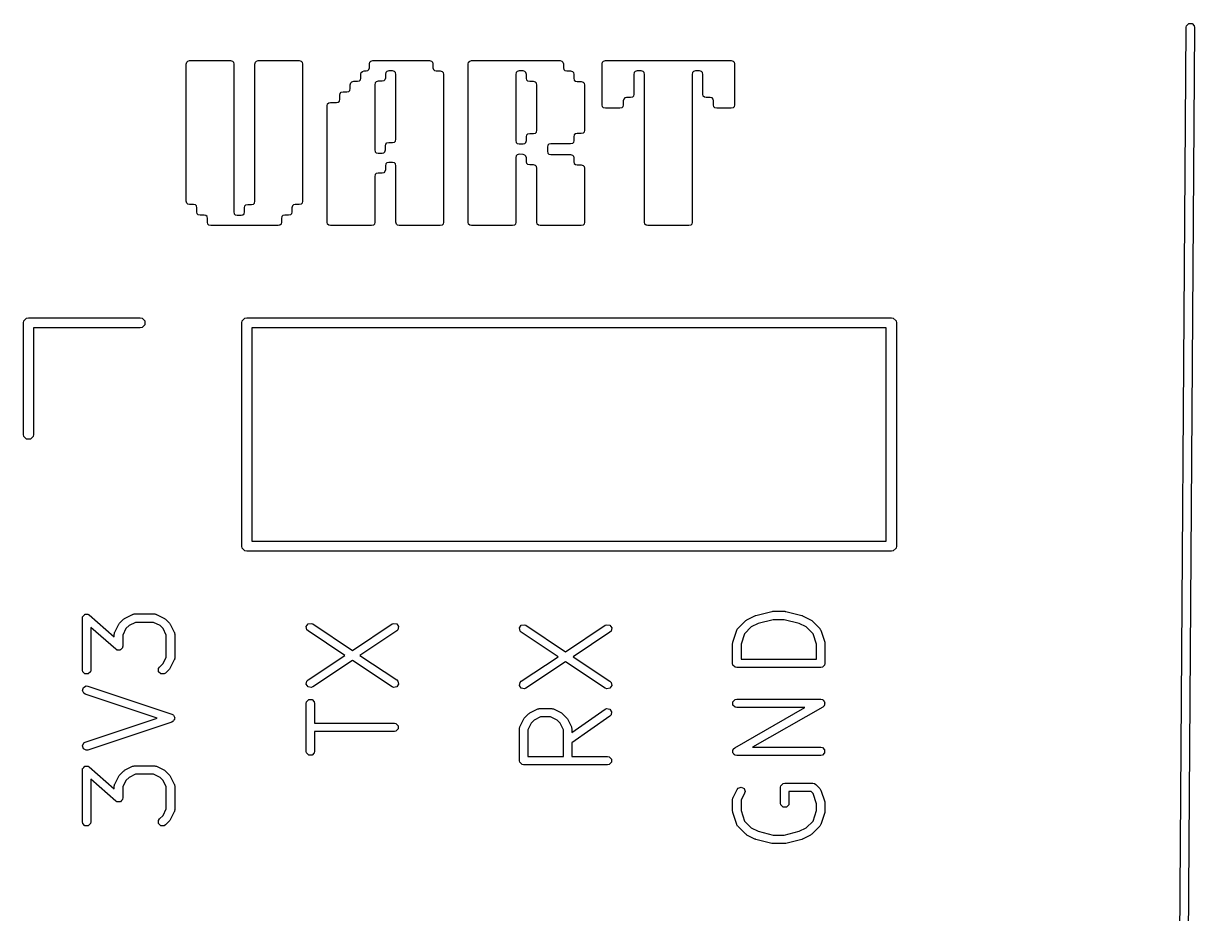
# Model space of a CAD drawing. Header units: millimetres. Extents: x 60 to 220, y -152 to -53.
# Drawn here: x 158.92 to 172.87, y -63.72 to -53.12 of the extents above; entities that cross this region are included whole.
import ezdxf

# ---------------------------------------------------------------- set-up
doc = ezdxf.new("R2010")
doc.units = ezdxf.units.MM
doc.layers.add('F.Silkscreen', color=41, linetype='CONTINUOUS', true_color=0xf2eda1)

msp = doc.modelspace()

# ---------------------------------------------------------------- linework, layer by layer
at = {"layer": 'F.Silkscreen', "linetype": 'CONTINUOUS'}
for p, q in [((172.771601, -53.161851), (172.775541, -53.142744)), ((172.775541, -53.142744), (172.802789, -53.115874)), ((172.802789, -53.115874), (172.841056, -53.116141)), ((172.841056, -53.116141), (172.867926, -53.143389)), ((172.867926, -53.143389), (172.871599, -53.162549)), ((172.633801, -72.897651), (172.771601, -53.161851)), ((172.871599, -53.162549), (172.733799, -72.898349)), ((160.864306, -53.576942), (160.87686, -53.564367)), ((160.87686, -53.564367), (160.89947, -53.559687)), ((160.89947, -53.559687), (161.386368, -53.559687)), ((161.386368, -53.559687), (161.408977, -53.564367)), ((161.408977, -53.564367), (161.421532, -53.576942)), ((161.682764, -53.576942), (161.695318, -53.564367)), ((161.695318, -53.564367), (161.717927, -53.559687)), ((161.717927, -53.559687), (162.204826, -53.559687)), ((162.204826, -53.559687), (162.227435, -53.564367)), ((162.227435, -53.564367), (162.239989, -53.576942)), ((163.045227, -53.576632), (163.057739, -53.564304)), ((163.057739, -53.564304), (163.080436, -53.559687)), ((163.080436, -53.559687), (163.758302, -53.559687)), ((163.758302, -53.559687), (163.780999, -53.564304)), ((163.780999, -53.564304), (163.793511, -53.576632)), ((164.223129, -53.576911), (164.235679, -53.564361)), ((164.235679, -53.564361), (164.258297, -53.559687)), ((164.258297, -53.559687), (165.311778, -53.559687)), ((165.311778, -53.559687), (165.334475, -53.564304)), ((165.334475, -53.564304), (165.346987, -53.576632)), ((165.818551, -53.576858), (165.831117, -53.564353)), ((165.831117, -53.564353), (165.853814, -53.559687)), ((165.853814, -53.559687), (167.352152, -53.559687)), ((167.352152, -53.559687), (167.374788, -53.564348)), ((167.374788, -53.564348), (167.387329, -53.576849)), ((160.859628, -53.599621), (160.864306, -53.576942)), ((160.859628, -55.234338), (160.859628, -53.599621)), ((161.421532, -53.576942), (161.42621, -53.599621)), ((161.42621, -53.599621), (161.42621, -55.360367)), ((161.678085, -53.599621), (161.682764, -53.576942)), ((161.678085, -55.234338), (161.678085, -53.599621)), ((162.239989, -53.576942), (162.244668, -53.599621)), ((162.244668, -53.599621), (162.244668, -55.234338)), ((162.939844, -53.721803), (162.944477, -53.69973)), ((162.944477, -53.69973), (162.956989, -53.687403)), ((162.956989, -53.687403), (162.979686, -53.682785)), ((162.979686, -53.682785), (163.000752, -53.682785)), ((163.000752, -53.682785), (163.023449, -53.678168)), ((163.023449, -53.678168), (163.035961, -53.665841)), ((163.035961, -53.665841), (163.040594, -53.643768)), ((163.040594, -53.598705), (163.045227, -53.576632)), ((163.040594, -53.643768), (163.040594, -53.598705)), ((163.236194, -53.69973), (163.231561, -53.721803)), ((163.248707, -53.687403), (163.236194, -53.69973)), ((163.271404, -53.682785), (163.248707, -53.687403)), ((163.317657, -53.682785), (163.271404, -53.682785)), ((163.340267, -53.687465), (163.317657, -53.682785)), ((163.352821, -53.70004), (163.340267, -53.687465)), ((163.357499, -53.722719), (163.352821, -53.70004)), ((163.793511, -53.576632), (163.798144, -53.598705)), ((163.798144, -53.598705), (163.798144, -53.643768)), ((163.798144, -53.643768), (163.802783, -53.665832)), ((163.802783, -53.665832), (163.81532, -53.678164)), ((163.81532, -53.678164), (163.838078, -53.682785)), ((163.838078, -53.682785), (163.884239, -53.682785)), ((163.884239, -53.682785), (163.906849, -53.687465)), ((163.906849, -53.687465), (163.919403, -53.70004)), ((163.919403, -53.70004), (163.924082, -53.722719)), ((164.218455, -53.599529), (164.223129, -53.576911)), ((164.218455, -53.722811), (164.218455, -53.599529)), ((164.78972, -53.700071), (164.785038, -53.722811)), ((164.802279, -53.687472), (164.78972, -53.700071)), ((164.82488, -53.682785), (164.802279, -53.687472)), ((164.871133, -53.682785), (164.82488, -53.682785)), ((164.893717, -53.687484), (164.871133, -53.682785)), ((164.906284, -53.700133), (164.893717, -53.687484)), ((164.910975, -53.722994), (164.906284, -53.700133)), ((165.346987, -53.576632), (165.35162, -53.598705)), ((165.35162, -53.598705), (165.35162, -53.643768)), ((165.35162, -53.643768), (165.356259, -53.665832)), ((165.356259, -53.665832), (165.368796, -53.678164)), ((165.368796, -53.678164), (165.391554, -53.682785)), ((165.391554, -53.682785), (165.437716, -53.682785)), ((165.437716, -53.682785), (165.460299, -53.687484)), ((165.460299, -53.687484), (165.472866, -53.700133)), ((165.472866, -53.700133), (165.477558, -53.722994)), ((165.81388, -53.599346), (165.818551, -53.576858)), ((165.81388, -54.085695), (165.81388, -53.599346)), ((166.196371, -53.70004), (166.191693, -53.722719)), ((166.208926, -53.687465), (166.196371, -53.70004)), ((166.231535, -53.682785), (166.208926, -53.687465)), ((166.279804, -53.682785), (166.231535, -53.682785)), ((166.302422, -53.687459), (166.279804, -53.682785)), ((166.314972, -53.700009), (166.302422, -53.687459)), ((166.319646, -53.722628), (166.314972, -53.700009)), ((166.890902, -53.700009), (166.886228, -53.722628)), ((166.903452, -53.687459), (166.890902, -53.700009)), ((166.92607, -53.682785), (166.903452, -53.687459)), ((166.97443, -53.682785), (166.92607, -53.682785)), ((166.99704, -53.687465), (166.97443, -53.682785)), ((167.009594, -53.70004), (166.99704, -53.687465)), ((167.014273, -53.722719), (167.009594, -53.70004)), ((167.387329, -53.576849), (167.391994, -53.599346)), ((167.391994, -53.599346), (167.391994, -54.085695)), ((162.813906, -53.845909), (162.818595, -53.823178)), ((162.813906, -53.892163), (162.813906, -53.845909)), ((162.818595, -53.823178), (162.831178, -53.810575)), ((162.831178, -53.810575), (162.85384, -53.805884)), ((162.85384, -53.805884), (162.900002, -53.805884)), ((162.900002, -53.805884), (162.922699, -53.801266)), ((162.922699, -53.801266), (162.935211, -53.788939)), ((162.935211, -53.788939), (162.939844, -53.766866)), ((162.939844, -53.766866), (162.939844, -53.721803)), ((163.110307, -53.82317), (163.105624, -53.845909)), ((163.105624, -53.845909), (163.105624, -54.621685)), ((163.122865, -53.81057), (163.110307, -53.82317)), ((163.145466, -53.805884), (163.122865, -53.81057)), ((163.191719, -53.805884), (163.145466, -53.805884)), ((163.214416, -53.801266), (163.191719, -53.805884)), ((163.226929, -53.788939), (163.214416, -53.801266)), ((163.231561, -53.766866), (163.226929, -53.788939)), ((163.231561, -53.721803), (163.231561, -53.766866)), ((163.357499, -54.495748), (163.357499, -53.722719)), ((163.924082, -53.722719), (163.924082, -55.483466)), ((164.218455, -55.483557), (164.218455, -53.722811)), ((164.785038, -53.722811), (164.785038, -54.510311)), ((164.910975, -53.769522), (164.910975, -53.722994)), ((164.915663, -53.792322), (164.910975, -53.769522)), ((164.928225, -53.804947), (164.915663, -53.792322)), ((164.950817, -53.809639), (164.928225, -53.804947)), ((164.997071, -53.809639), (164.950817, -53.809639)), ((165.019655, -53.814338), (164.997071, -53.809639)), ((165.032221, -53.826987), (165.019655, -53.814338)), ((165.036913, -53.849848), (165.032221, -53.826987)), ((165.036913, -54.387029), (165.036913, -53.849848)), ((165.477558, -53.722994), (165.477558, -53.769522)), ((165.477558, -53.769522), (165.482245, -53.792322)), ((165.482245, -53.792322), (165.494807, -53.804947)), ((165.494807, -53.804947), (165.5174, -53.809639)), ((165.5174, -53.809639), (165.563562, -53.809639)), ((165.563562, -53.809639), (165.586206, -53.814342)), ((165.586206, -53.814342), (165.598797, -53.826995)), ((165.598797, -53.826995), (165.603495, -53.849848)), ((165.603495, -53.849848), (165.603495, -54.387029)), ((166.191693, -53.722719), (166.191693, -53.959848)), ((166.319646, -55.483557), (166.319646, -53.722628)), ((166.886228, -53.722628), (166.886228, -55.483557)), ((167.014273, -53.959848), (167.014273, -53.722719)), ((162.68806, -53.972122), (162.692738, -53.949443)), ((162.68806, -54.018467), (162.68806, -53.972122)), ((162.692738, -53.949443), (162.705293, -53.936868)), ((162.705293, -53.936868), (162.727902, -53.932188)), ((162.727902, -53.932188), (162.774064, -53.932188)), ((162.774064, -53.932188), (162.796665, -53.927502)), ((162.796665, -53.927502), (162.809223, -53.914902)), ((162.809223, -53.914902), (162.813906, -53.892163)), ((166.187013, -53.982458), (166.174438, -53.995012)), ((166.191693, -53.959848), (166.187013, -53.982458)), ((167.018946, -53.982467), (167.014273, -53.959848)), ((167.031496, -53.995017), (167.018946, -53.982467)), ((162.539041, -54.098426), (162.54372, -54.075747)), ((162.539041, -55.483374), (162.539041, -54.098426)), ((162.54372, -54.075747), (162.556274, -54.063172)), ((162.556274, -54.063172), (162.578884, -54.058492)), ((162.578884, -54.058492), (162.648126, -54.058492)), ((162.648126, -54.058492), (162.670788, -54.053801)), ((162.670788, -54.053801), (162.683371, -54.041198)), ((162.683371, -54.041198), (162.68806, -54.018467)), ((165.818565, -54.108365), (165.81388, -54.085695)), ((165.831143, -54.120944), (165.818565, -54.108365)), ((165.853814, -54.125628), (165.831143, -54.120944)), ((166.025822, -54.125628), (165.853814, -54.125628)), ((166.048492, -54.120944), (166.025822, -54.125628)), ((166.061071, -54.108365), (166.048492, -54.120944)), ((166.065755, -54.085695), (166.061071, -54.108365)), ((166.070429, -54.016914), (166.065755, -54.039533)), ((166.065755, -54.039533), (166.065755, -54.085695)), ((166.082979, -54.004364), (166.070429, -54.016914)), ((166.105598, -53.99969), (166.082979, -54.004364)), ((166.151759, -53.99969), (166.105598, -53.99969)), ((166.174438, -53.995012), (166.151759, -53.99969)), ((167.054115, -53.99969), (167.031496, -53.995017)), ((167.100277, -53.99969), (167.054115, -53.99969)), ((167.122955, -54.004369), (167.100277, -53.99969)), ((167.13553, -54.016923), (167.122955, -54.004369)), ((167.14021, -54.039533), (167.13553, -54.016923)), ((167.14021, -54.085695), (167.14021, -54.039533)), ((167.144889, -54.108373), (167.14021, -54.085695)), ((167.157443, -54.120948), (167.144889, -54.108373)), ((167.180052, -54.125628), (167.157443, -54.120948)), ((167.352152, -54.125628), (167.180052, -54.125628)), ((167.374762, -54.120948), (167.352152, -54.125628)), ((167.387316, -54.108373), (167.374762, -54.120948)), ((167.391994, -54.085695), (167.387316, -54.108373)), ((165.019655, -54.422539), (165.032221, -54.40989)), ((165.032221, -54.40989), (165.036913, -54.387029)), ((165.598797, -54.409881), (165.586206, -54.422534)), ((165.603495, -54.387029), (165.598797, -54.409881)), ((163.231561, -54.575615), (163.23624, -54.552936)), ((163.23624, -54.552936), (163.248794, -54.540361)), ((163.248794, -54.540361), (163.271404, -54.535681)), ((163.271404, -54.535681), (163.317657, -54.535681)), ((163.317657, -54.535681), (163.340267, -54.531001)), ((163.340267, -54.531001), (163.352821, -54.518427)), ((163.352821, -54.518427), (163.357499, -54.495748)), ((164.785038, -54.510311), (164.78972, -54.53305)), ((164.78972, -54.53305), (164.802279, -54.54565)), ((164.802279, -54.54565), (164.82488, -54.550336)), ((164.82488, -54.550336), (164.871133, -54.550336)), ((164.871133, -54.550336), (164.89383, -54.545719)), ((164.89383, -54.545719), (164.906342, -54.533391)), ((164.906342, -54.533391), (164.910975, -54.511318)), ((164.910975, -54.466255), (164.915608, -54.444182)), ((164.910975, -54.511318), (164.910975, -54.466255)), ((164.915608, -54.444182), (164.928121, -54.431855)), ((164.928121, -54.431855), (164.950817, -54.427238)), ((164.950817, -54.427238), (164.997071, -54.427238)), ((164.997071, -54.427238), (165.019655, -54.422539)), ((165.202693, -54.550336), (165.180108, -54.555082)), ((165.437716, -54.550336), (165.202693, -54.550336)), ((165.460412, -54.545719), (165.437716, -54.550336)), ((165.472925, -54.533391), (165.460412, -54.545719)), ((165.477558, -54.511318), (165.472925, -54.533391)), ((165.48219, -54.444182), (165.477558, -54.466255)), ((165.477558, -54.466255), (165.477558, -54.511318)), ((165.494703, -54.431855), (165.48219, -54.444182)), ((165.5174, -54.427238), (165.494703, -54.431855)), ((165.563562, -54.427238), (165.5174, -54.427238)), ((165.586206, -54.422534), (165.563562, -54.427238)), ((163.105624, -54.621685), (163.110307, -54.644425)), ((163.110307, -54.644425), (163.122865, -54.657024)), ((163.122865, -54.657024), (163.145466, -54.661711)), ((163.145466, -54.661711), (163.191719, -54.661711)), ((163.191719, -54.661711), (163.214329, -54.657031)), ((163.214329, -54.657031), (163.226883, -54.644456)), ((163.226883, -54.644456), (163.231561, -54.621777)), ((163.231561, -54.621777), (163.231561, -54.575615)), ((164.802261, -54.680306), (164.789711, -54.692856)), ((164.82488, -54.675633), (164.802261, -54.680306)), ((164.871133, -54.679296), (164.82488, -54.675633)), ((164.89383, -54.683914), (164.871133, -54.679296)), ((164.906342, -54.696241), (164.89383, -54.683914)), ((165.167488, -54.567908), (165.162759, -54.591186)), ((165.162759, -54.591186), (165.162759, -54.638447)), ((165.162759, -54.638447), (165.167488, -54.661724)), ((165.180108, -54.555082), (165.167488, -54.567908)), ((165.167488, -54.661724), (165.180108, -54.67455)), ((165.180108, -54.67455), (165.202693, -54.679296)), ((165.202693, -54.679296), (165.437716, -54.679296)), ((165.437716, -54.679296), (165.460412, -54.683914)), ((165.460412, -54.683914), (165.472925, -54.696241)), ((163.236244, -54.790371), (163.231561, -54.813111)), ((163.231561, -54.813111), (163.231561, -54.859456)), ((163.248803, -54.777772), (163.236244, -54.790371)), ((163.271404, -54.773085), (163.248803, -54.777772)), ((163.317657, -54.773085), (163.271404, -54.773085)), ((163.340258, -54.777772), (163.317657, -54.773085)), ((163.352816, -54.790371), (163.340258, -54.777772)), ((163.357499, -54.813111), (163.352816, -54.790371)), ((163.357499, -55.483374), (163.357499, -54.813111)), ((164.789711, -54.692856), (164.785038, -54.715475)), ((164.785038, -54.715475), (164.785038, -55.483557)), ((164.910975, -54.718314), (164.906342, -54.696241)), ((164.910975, -54.763377), (164.910975, -54.718314)), ((164.915608, -54.78545), (164.910975, -54.763377)), ((164.928121, -54.797777), (164.915608, -54.78545)), ((164.950817, -54.802395), (164.928121, -54.797777)), ((164.997071, -54.802395), (164.950817, -54.802395)), ((165.019689, -54.807068), (164.997071, -54.802395)), ((165.032239, -54.819618), (165.019689, -54.807068)), ((165.036913, -54.842237), (165.032239, -54.819618)), ((165.472925, -54.696241), (165.477558, -54.718314)), ((165.477558, -54.718314), (165.477558, -54.763377)), ((165.477558, -54.763377), (165.48219, -54.78545)), ((165.48219, -54.78545), (165.494703, -54.797777)), ((165.494703, -54.797777), (165.5174, -54.802395)), ((165.5174, -54.802395), (165.563562, -54.802395)), ((165.563562, -54.802395), (165.586241, -54.807073)), ((165.586241, -54.807073), (165.598815, -54.819627)), ((165.598815, -54.819627), (165.603495, -54.842237)), ((163.110307, -54.916858), (163.105624, -54.939598)), ((163.105624, -54.939598), (163.105624, -55.483374)), ((163.122865, -54.904259), (163.110307, -54.916858)), ((163.145466, -54.899573), (163.122865, -54.904259)), ((163.191719, -54.899573), (163.145466, -54.899573)), ((163.214312, -54.89488), (163.191719, -54.899573)), ((163.226874, -54.882256), (163.214312, -54.89488)), ((163.231561, -54.859456), (163.226874, -54.882256)), ((165.036913, -55.483557), (165.036913, -54.842237)), ((165.603495, -54.842237), (165.603495, -55.483557)), ((160.864306, -55.257017), (160.859628, -55.234338)), ((161.673407, -55.257017), (161.678085, -55.234338)), ((162.244668, -55.234338), (162.239989, -55.257017)), ((160.87686, -55.269592), (160.864306, -55.257017)), ((160.89947, -55.274272), (160.87686, -55.269592)), ((160.945632, -55.274272), (160.89947, -55.274272)), ((160.96831, -55.27895), (160.945632, -55.274272)), ((160.980885, -55.291504), (160.96831, -55.27895)), ((160.985565, -55.314114), (160.980885, -55.291504)), ((160.985565, -55.360367), (160.985565, -55.314114)), ((160.990244, -55.383046), (160.985565, -55.360367)), ((161.002798, -55.395621), (160.990244, -55.383046)), ((161.42621, -55.360367), (161.430888, -55.383046)), ((161.430888, -55.383046), (161.443442, -55.395621)), ((161.534915, -55.395621), (161.547469, -55.383046)), ((161.547469, -55.383046), (161.552148, -55.360367)), ((161.552148, -55.314114), (161.556821, -55.291496)), ((161.552148, -55.360367), (161.552148, -55.314114)), ((161.556821, -55.291496), (161.569372, -55.278946)), ((161.569372, -55.278946), (161.59199, -55.274272)), ((161.59199, -55.274272), (161.638243, -55.274272)), ((161.638243, -55.274272), (161.660853, -55.269592)), ((161.660853, -55.269592), (161.673407, -55.257017)), ((162.114052, -55.383046), (162.101497, -55.395621)), ((162.11873, -55.360367), (162.114052, -55.383046)), ((162.12341, -55.291504), (162.11873, -55.314114)), ((162.11873, -55.314114), (162.11873, -55.360367)), ((162.135985, -55.27895), (162.12341, -55.291504)), ((162.158664, -55.274272), (162.135985, -55.27895)), ((162.204826, -55.274272), (162.158664, -55.274272)), ((162.227435, -55.269592), (162.204826, -55.274272)), ((162.239989, -55.257017), (162.227435, -55.269592)), ((161.025407, -55.400301), (161.002798, -55.395621)), ((161.071569, -55.400301), (161.025407, -55.400301)), ((161.094266, -55.404918), (161.071569, -55.400301)), ((161.106779, -55.417246), (161.094266, -55.404918)), ((161.111411, -55.439319), (161.106779, -55.417246)), ((161.111411, -55.484382), (161.111411, -55.439319)), ((161.11605, -55.506446), (161.111411, -55.484382)), ((161.128587, -55.518778), (161.11605, -55.506446)), ((161.151345, -55.5234), (161.128587, -55.518778)), ((161.95295, -55.5234), (161.151345, -55.5234)), ((161.443442, -55.395621), (161.466052, -55.400301)), ((161.466052, -55.400301), (161.512306, -55.400301)), ((161.512306, -55.400301), (161.534915, -55.395621)), ((161.975708, -55.518778), (161.95295, -55.5234)), ((161.988245, -55.506446), (161.975708, -55.518778)), ((161.992884, -55.484382), (161.988245, -55.506446)), ((161.997517, -55.417246), (161.992884, -55.439319)), ((161.992884, -55.439319), (161.992884, -55.484382)), ((162.010029, -55.404918), (161.997517, -55.417246)), ((162.032726, -55.400301), (162.010029, -55.404918)), ((162.078888, -55.400301), (162.032726, -55.400301)), ((162.101497, -55.395621), (162.078888, -55.400301)), ((162.543724, -55.506114), (162.539041, -55.483374)), ((162.556283, -55.518713), (162.543724, -55.506114)), ((162.578884, -55.5234), (162.556283, -55.518713)), ((163.065782, -55.5234), (162.578884, -55.5234)), ((163.088383, -55.518713), (163.065782, -55.5234)), ((163.100941, -55.506114), (163.088383, -55.518713)), ((163.105624, -55.483374), (163.100941, -55.506114)), ((163.362182, -55.506114), (163.357499, -55.483374)), ((163.37474, -55.518713), (163.362182, -55.506114)), ((163.397341, -55.5234), (163.37474, -55.518713)), ((163.884239, -55.5234), (163.397341, -55.5234)), ((163.906849, -55.518719), (163.884239, -55.5234)), ((163.919403, -55.506145), (163.906849, -55.518719)), ((163.924082, -55.483466), (163.919403, -55.506145)), ((164.223129, -55.506176), (164.218455, -55.483557)), ((164.235679, -55.518726), (164.223129, -55.506176)), ((164.258297, -55.5234), (164.235679, -55.518726)), ((164.745195, -55.5234), (164.258297, -55.5234)), ((164.767814, -55.518726), (164.745195, -55.5234)), ((164.780364, -55.506176), (164.767814, -55.518726)), ((164.785038, -55.483557), (164.780364, -55.506176)), ((165.041587, -55.506176), (165.036913, -55.483557)), ((165.054137, -55.518726), (165.041587, -55.506176)), ((165.076755, -55.5234), (165.054137, -55.518726)), ((165.563562, -55.5234), (165.076755, -55.5234)), ((165.586241, -55.518721), (165.563562, -55.5234)), ((165.598815, -55.506167), (165.586241, -55.518721)), ((165.603495, -55.483557), (165.598815, -55.506167)), ((166.32432, -55.506176), (166.319646, -55.483557)), ((166.33687, -55.518726), (166.32432, -55.506176)), ((166.359488, -55.5234), (166.33687, -55.518726)), ((166.846386, -55.5234), (166.359488, -55.5234)), ((166.869004, -55.518726), (166.846386, -55.5234)), ((166.881554, -55.506176), (166.869004, -55.518726)), ((166.886228, -55.483557), (166.881554, -55.506176)), ((158.923967, -56.661039), (158.956439, -56.628567)), ((158.956439, -56.628567), (158.9794, -56.624)), ((158.9794, -56.624), (160.3094, -56.624)), ((160.3094, -56.624), (160.332361, -56.628567)), ((160.332361, -56.628567), (160.364833, -56.661039)), ((161.523967, -56.661039), (161.556439, -56.628567)), ((161.556439, -56.628567), (161.5794, -56.624)), ((161.5794, -56.624), (169.2594, -56.624)), ((169.2594, -56.624), (169.282361, -56.628567)), ((169.282361, -56.628567), (169.314833, -56.661039)), ((158.9194, -56.684), (158.923967, -56.661039)), ((158.9194, -58.014), (158.9194, -56.684)), ((160.3094, -56.744), (159.0394, -56.744)), ((159.0394, -56.744), (159.0394, -58.014)), ((160.332361, -56.739433), (160.3094, -56.744)), ((160.364833, -56.706961), (160.332361, -56.739433)), ((160.364833, -56.661039), (160.364833, -56.706961)), ((161.5194, -56.684), (161.523967, -56.661039)), ((161.5194, -59.344), (161.5194, -56.684)), ((161.6394, -56.744), (161.6394, -59.284)), ((169.1994, -56.744), (161.6394, -56.744)), ((169.1994, -59.284), (169.1994, -56.744)), ((169.314833, -56.661039), (169.3194, -56.684)), ((169.3194, -56.684), (169.3194, -59.344)), ((158.923967, -58.036961), (158.9194, -58.014)), ((158.956439, -58.069433), (158.923967, -58.036961)), ((159.034833, -58.036961), (159.002361, -58.069433)), ((159.0394, -58.014), (159.034833, -58.036961)), ((159.002361, -58.069433), (158.956439, -58.069433)), ((161.6394, -59.284), (169.1994, -59.284)), ((161.523967, -59.366961), (161.5194, -59.344)), ((161.556439, -59.399433), (161.523967, -59.366961)), ((161.5794, -59.404), (161.556439, -59.399433)), ((169.2594, -59.404), (161.5794, -59.404)), ((169.282361, -59.399433), (169.2594, -59.404)), ((169.314833, -59.366961), (169.282361, -59.399433)), ((169.3194, -59.344), (169.314833, -59.366961)), ((167.644387, -60.17018), (167.834863, -60.122561)), ((167.834863, -60.122561), (167.84098, -60.122263)), ((167.84098, -60.122263), (167.84699, -60.121068)), ((167.84699, -60.121068), (167.989847, -60.121068)), ((167.989847, -60.121068), (167.995856, -60.122263)), ((167.995856, -60.122263), (168.001974, -60.122561)), ((168.001974, -60.122561), (168.19245, -60.17018)), ((159.621419, -60.202782), (159.624193, -60.188835)), ((159.621419, -60.821829), (159.621419, -60.202782)), ((159.624055, -60.186763), (159.624767, -60.185948)), ((159.624193, -60.188835), (159.624055, -60.186763)), ((159.624767, -60.185948), (159.625225, -60.183648)), ((159.625225, -60.183648), (159.637665, -60.171207)), ((159.637665, -60.171207), (159.649254, -60.157963)), ((159.649254, -60.157963), (159.651028, -60.157844)), ((159.651028, -60.157844), (159.652285, -60.156588)), ((159.652285, -60.156588), (159.669884, -60.156588)), ((159.669884, -60.156588), (159.687438, -60.155418)), ((159.687438, -60.155418), (159.68947, -60.156588)), ((159.68947, -60.156588), (159.690553, -60.156588)), ((159.690553, -60.156588), (159.692023, -60.158058)), ((159.692023, -60.158058), (159.704344, -60.165153)), ((159.704344, -60.165153), (160.002371, -60.425926)), ((160.055268, -60.27566), (160.060183, -60.269326)), ((160.060183, -60.269326), (160.064635, -60.262665)), ((160.064635, -60.262665), (160.112253, -60.215046)), ((160.112253, -60.215046), (160.118919, -60.210591)), ((160.118919, -60.210591), (160.125248, -60.20568)), ((160.125248, -60.20568), (160.220486, -60.158061)), ((160.254651, -60.252782), (160.177227, -60.291493)), ((160.220486, -60.158061), (160.222901, -60.157399)), ((160.222901, -60.157399), (160.223713, -60.156588)), ((160.223713, -60.156588), (160.231574, -60.155024)), ((160.231574, -60.155024), (160.239302, -60.152908)), ((160.239302, -60.152908), (160.24039, -60.15327)), ((160.24039, -60.15327), (160.242847, -60.152782)), ((160.242847, -60.152782), (160.480942, -60.152782)), ((160.469139, -60.252782), (160.254651, -60.252782)), ((160.546561, -60.291493), (160.469139, -60.252782)), ((160.480942, -60.152782), (160.483398, -60.15327)), ((160.483398, -60.15327), (160.484487, -60.152908)), ((160.484487, -60.152908), (160.492214, -60.155024)), ((160.492214, -60.155024), (160.500076, -60.156588)), ((160.500076, -60.156588), (160.500887, -60.157399)), ((160.500887, -60.157399), (160.503303, -60.158061)), ((160.503303, -60.158061), (160.59854, -60.205679)), ((160.59854, -60.205679), (160.604868, -60.21059)), ((160.604868, -60.21059), (160.611535, -60.215045)), ((160.611535, -60.215045), (160.659155, -60.262664)), ((160.659155, -60.262664), (160.663609, -60.26933)), ((160.663609, -60.26933), (160.668521, -60.275659)), ((162.28937, -60.304079), (162.310597, -60.272238)), ((162.310597, -60.272238), (162.348122, -60.264733)), ((162.348122, -60.264733), (162.366154, -60.272179)), ((162.366154, -60.272179), (162.838419, -60.587022)), ((162.838419, -60.587022), (163.310684, -60.27218)), ((163.310684, -60.27218), (163.328716, -60.264733)), ((163.328716, -60.264733), (163.366241, -60.272238)), ((163.366241, -60.272238), (163.387468, -60.304079)), ((167.430683, -60.326189), (167.525921, -60.230951)), ((167.525921, -60.230951), (167.53258, -60.2265)), ((167.53258, -60.2265), (167.538915, -60.221585)), ((167.538915, -60.221585), (167.634153, -60.173966)), ((167.673966, -60.265862), (167.590892, -60.307399)), ((167.634153, -60.173966), (167.639434, -60.172519)), ((167.639434, -60.172519), (167.644387, -60.17018)), ((167.853145, -60.221068), (167.673966, -60.265862)), ((167.983692, -60.221068), (167.853145, -60.221068)), ((168.162872, -60.265863), (167.983692, -60.221068)), ((168.245942, -60.307398), (168.162872, -60.265863)), ((168.19245, -60.17018), (168.197402, -60.172519)), ((168.197402, -60.172519), (168.202684, -60.173966)), ((168.202684, -60.173966), (168.297921, -60.221584)), ((168.297921, -60.221584), (168.304249, -60.226495)), ((168.304249, -60.226495), (168.310916, -60.23095)), ((168.310916, -60.23095), (168.406155, -60.326189)), ((160.019446, -60.573744), (159.721419, -60.31297)), ((159.721419, -60.31297), (159.721419, -60.821829)), ((160.002371, -60.393258), (160.002859, -60.390801)), ((160.002371, -60.425926), (160.002371, -60.393258)), ((160.002497, -60.389713), (160.004613, -60.381985)), ((160.002859, -60.390801), (160.002497, -60.389713)), ((160.004613, -60.381985), (160.006177, -60.374124)), ((160.006177, -60.374124), (160.006988, -60.373312)), ((160.006988, -60.373312), (160.00765, -60.370897)), ((160.00765, -60.370897), (160.055268, -60.27566)), ((160.141082, -60.327637), (160.102371, -60.405061)), ((160.102371, -60.405061), (160.102371, -60.536115)), ((160.177227, -60.291493), (160.141082, -60.327637)), ((160.582708, -60.327639), (160.546561, -60.291493)), ((160.621419, -60.405061), (160.582708, -60.327639)), ((160.621419, -60.667168), (160.621419, -60.405061)), ((160.668521, -60.275659), (160.71614, -60.370897)), ((160.71614, -60.370897), (160.716801, -60.373312)), ((160.716801, -60.373312), (160.717613, -60.374124)), ((160.717613, -60.374124), (160.719176, -60.381985)), ((160.719176, -60.381985), (160.721293, -60.389713)), ((160.721293, -60.389713), (160.72093, -60.390801)), ((160.72093, -60.390801), (160.721419, -60.393258)), ((160.721419, -60.393258), (160.721419, -60.678972)), ((162.296875, -60.341604), (162.28937, -60.304079)), ((162.310684, -60.355385), (162.296875, -60.341604)), ((162.74828, -60.647115), (162.310684, -60.355385)), ((163.366154, -60.355385), (162.928558, -60.647115)), ((163.379963, -60.341604), (163.366154, -60.355385)), ((163.387468, -60.304079), (163.379963, -60.341604)), ((164.82937, -60.319984), (164.850597, -60.288143)), ((164.836875, -60.357509), (164.82937, -60.319984)), ((164.850684, -60.37129), (164.836875, -60.357509)), ((164.850597, -60.288143), (164.888122, -60.280638)), ((165.28828, -60.66302), (164.850684, -60.37129)), ((164.888122, -60.280638), (164.906154, -60.288084)), ((164.906154, -60.288084), (165.378419, -60.602927)), ((165.378419, -60.602927), (165.850684, -60.288085)), ((165.906154, -60.37129), (165.468558, -60.66302)), ((165.850684, -60.288085), (165.868716, -60.280638)), ((165.868716, -60.280638), (165.906241, -60.288143)), ((165.919963, -60.357509), (165.906154, -60.37129)), ((165.906241, -60.288143), (165.927468, -60.319984)), ((165.927468, -60.319984), (165.919963, -60.357509)), ((167.370985, -60.48859), (167.418604, -60.345733)), ((167.418604, -60.345733), (167.419844, -60.343557)), ((167.419844, -60.34241), (167.424297, -60.335745)), ((167.419844, -60.343557), (167.419844, -60.34241)), ((167.424297, -60.335745), (167.428265, -60.328785)), ((167.428265, -60.328785), (167.429291, -60.328271)), ((167.429291, -60.328271), (167.430683, -60.326189)), ((167.509739, -60.388552), (167.468419, -60.512514)), ((167.590892, -60.307399), (167.509739, -60.388552)), ((168.327099, -60.388554), (168.245942, -60.307398)), ((168.368419, -60.512514), (168.327099, -60.388554)), ((168.406155, -60.326189), (168.407545, -60.32827)), ((168.407545, -60.32827), (168.408573, -60.328784)), ((168.408573, -60.328784), (168.412543, -60.335749)), ((168.412543, -60.335749), (168.416994, -60.34241)), ((168.416994, -60.34241), (168.416994, -60.343557)), ((168.416994, -60.343557), (168.418234, -60.345733)), ((168.418234, -60.345733), (168.465853, -60.488589)), ((160.099735, -60.552134), (160.099022, -60.552948)), ((160.102371, -60.536115), (160.099596, -60.550061)), ((160.099596, -60.550061), (160.099735, -60.552134)), ((167.368419, -60.504401), (167.369982, -60.496538)), ((167.368419, -60.742496), (167.368419, -60.504401)), ((167.369982, -60.496538), (167.370985, -60.48859)), ((167.468419, -60.512514), (167.468419, -60.692496)), ((168.368419, -60.692496), (168.368419, -60.512514)), ((168.465853, -60.488589), (168.466855, -60.496539)), ((168.466855, -60.496539), (168.468419, -60.504401)), ((168.468419, -60.504401), (168.468419, -60.742496)), ((160.031766, -60.580838), (160.019446, -60.573744)), ((160.033237, -60.582309), (160.031766, -60.580838)), ((160.03432, -60.582309), (160.033237, -60.582309)), ((160.036352, -60.583479), (160.03432, -60.582309)), ((160.053906, -60.582309), (160.036352, -60.583479)), ((160.071505, -60.582309), (160.053906, -60.582309)), ((160.072761, -60.581052), (160.071505, -60.582309)), ((160.074536, -60.580934), (160.072761, -60.581052)), ((160.086124, -60.567689), (160.074536, -60.580934)), ((160.098565, -60.555249), (160.086124, -60.567689)), ((160.099022, -60.552948), (160.098565, -60.555249)), ((160.582708, -60.74459), (160.621419, -60.667168)), ((160.719176, -60.690244), (160.717613, -60.698106)), ((160.721293, -60.682517), (160.719176, -60.690244)), ((160.721419, -60.678972), (160.72093, -60.681428)), ((160.72093, -60.681428), (160.721293, -60.682517)), ((162.310684, -60.938845), (162.74828, -60.647115)), ((162.928558, -60.647115), (163.366154, -60.938845)), ((164.850684, -60.95475), (165.28828, -60.66302)), ((165.468558, -60.66302), (165.906154, -60.95475)), ((159.625225, -60.840963), (159.621419, -60.821829)), ((159.721419, -60.821829), (159.717613, -60.840963)), ((160.529986, -60.802694), (160.540825, -60.786473)), ((160.529986, -60.840963), (160.529986, -60.802694)), ((160.540825, -60.786473), (160.582708, -60.74459)), ((160.659155, -60.809566), (160.611535, -60.857185)), ((160.663609, -60.802899), (160.659155, -60.809566)), ((160.668521, -60.796571), (160.663609, -60.802899)), ((160.71614, -60.701333), (160.668521, -60.796571)), ((160.716801, -60.698917), (160.71614, -60.701333)), ((160.717613, -60.698106), (160.716801, -60.698917)), ((162.838419, -60.707207), (162.366154, -61.022051)), ((163.310684, -61.02205), (162.838419, -60.707207)), ((165.378419, -60.723112), (164.906154, -61.037956)), ((165.850684, -61.037955), (165.378419, -60.723112)), ((167.372225, -60.76163), (167.368419, -60.742496)), ((167.399285, -60.78869), (167.372225, -60.76163)), ((167.418419, -60.792496), (167.399285, -60.78869)), ((168.418419, -60.792496), (167.418419, -60.792496)), ((167.468419, -60.692496), (168.368419, -60.692496)), ((168.437553, -60.78869), (168.418419, -60.792496)), ((168.464613, -60.76163), (168.437553, -60.78869)), ((168.468419, -60.742496), (168.464613, -60.76163)), ((159.652285, -60.868023), (159.625225, -60.840963)), ((159.690553, -60.868023), (159.652285, -60.868023)), ((159.717613, -60.840963), (159.690553, -60.868023)), ((160.557045, -60.868023), (160.529986, -60.840963)), ((160.595314, -60.868023), (160.557045, -60.868023)), ((160.611535, -60.857185), (160.595314, -60.868023)), ((162.28937, -60.990151), (162.296875, -60.952626)), ((162.296875, -60.952626), (162.310684, -60.938845)), ((163.366154, -60.938845), (163.379963, -60.952626)), ((163.379963, -60.952626), (163.387468, -60.990151)), ((164.82937, -61.006056), (164.836875, -60.968531)), ((164.836875, -60.968531), (164.850684, -60.95475)), ((165.906154, -60.95475), (165.919963, -60.968531)), ((165.919963, -60.968531), (165.927468, -61.006056)), ((159.621545, -61.063469), (159.633646, -61.027165)), ((159.638659, -61.097698), (159.621545, -61.063469)), ((159.633646, -61.027165), (159.667875, -61.010051)), ((159.655608, -61.107359), (159.638659, -61.097698)), ((160.513305, -61.393258), (159.655608, -61.107359)), ((159.667875, -61.010051), (159.68723, -61.012491)), ((159.68723, -61.012491), (160.68723, -61.345824)), ((162.310597, -61.021992), (162.28937, -60.990151)), ((162.348122, -61.029497), (162.310597, -61.021992)), ((162.366154, -61.022051), (162.348122, -61.029497)), ((163.328716, -61.029497), (163.310684, -61.02205)), ((163.366241, -61.021992), (163.328716, -61.029497)), ((163.387468, -60.990151), (163.366241, -61.021992)), ((164.850597, -61.037897), (164.82937, -61.006056)), ((164.888122, -61.045402), (164.850597, -61.037897)), ((164.906154, -61.037956), (164.888122, -61.045402)), ((165.868716, -61.045402), (165.850684, -61.037955)), ((165.906241, -61.037897), (165.868716, -61.045402)), ((165.927468, -61.006056), (165.906241, -61.037897)), ((162.288419, -61.218544), (162.292225, -61.19941)), ((162.288419, -61.789972), (162.288419, -61.218544)), ((162.292225, -61.19941), (162.319285, -61.17235)), ((162.319285, -61.17235), (162.357553, -61.17235)), ((162.357553, -61.17235), (162.384613, -61.19941)), ((162.384613, -61.19941), (162.388419, -61.218544)), ((162.388419, -61.218544), (162.388419, -61.454258)), ((167.372225, -61.199553), (167.399285, -61.172493)), ((167.372225, -61.237821), (167.372225, -61.199553)), ((167.399285, -61.264881), (167.372225, -61.237821)), ((167.399285, -61.172493), (167.418419, -61.168687)), ((167.418419, -61.168687), (168.418419, -61.168687)), ((168.418419, -61.168687), (168.437553, -61.172493)), ((168.437553, -61.172493), (168.442407, -61.177347)), ((168.442407, -61.177347), (168.449034, -61.179155)), ((168.457951, -61.249301), (168.443226, -61.262099)), ((168.449034, -61.179155), (168.455459, -61.190399)), ((168.455459, -61.190399), (168.464613, -61.199553)), ((168.459757, -61.242676), (168.457951, -61.249301)), ((168.464613, -61.237821), (168.459757, -61.242676)), ((168.464613, -61.199553), (168.464613, -61.206418)), ((168.464613, -61.206418), (168.46802, -61.212381)), ((168.46802, -61.212381), (168.464613, -61.224873)), ((168.464613, -61.224873), (168.464613, -61.237821)), ((160.68723, -61.345824), (160.704178, -61.355485)), ((160.704178, -61.355485), (160.705849, -61.358827)), ((160.705849, -61.358827), (160.709191, -61.360498)), ((160.709191, -61.360498), (160.714204, -61.375536)), ((160.714204, -61.375536), (160.721293, -61.389714)), ((164.886231, -61.396231), (164.890683, -61.38957)), ((164.890683, -61.38957), (164.938301, -61.341951)), ((164.938301, -61.341951), (164.944967, -61.337496)), ((164.944967, -61.337496), (164.951296, -61.332585)), ((164.951296, -61.332585), (165.046534, -61.284966)), ((165.080699, -61.379687), (165.003275, -61.418398)), ((165.046534, -61.284966), (165.048949, -61.284304)), ((165.048949, -61.284304), (165.049761, -61.283493)), ((165.049761, -61.283493), (165.057622, -61.281929)), ((165.057622, -61.281929), (165.06535, -61.279813)), ((165.06535, -61.279813), (165.066438, -61.280175)), ((165.066438, -61.280175), (165.068895, -61.279687)), ((165.068895, -61.279687), (165.211752, -61.279687)), ((165.199949, -61.379687), (165.080699, -61.379687)), ((165.277372, -61.418398), (165.199949, -61.379687)), ((165.211752, -61.279687), (165.214208, -61.280175)), ((165.214208, -61.280175), (165.215297, -61.279813)), ((165.215297, -61.279813), (165.223024, -61.281929)), ((165.223024, -61.281929), (165.230886, -61.283493)), ((165.230886, -61.283493), (165.231697, -61.284304)), ((165.231697, -61.284304), (165.234113, -61.284966)), ((165.234113, -61.284966), (165.32935, -61.332584)), ((165.32935, -61.332584), (165.335683, -61.337499)), ((165.335683, -61.337499), (165.342345, -61.341951)), ((165.342345, -61.341951), (165.389964, -61.389569)), ((165.389964, -61.389569), (165.394418, -61.396235)), ((165.452228, -61.566987), (165.849746, -61.288725)), ((165.907092, -61.370649), (165.452228, -61.689053)), ((165.849746, -61.288725), (165.867604, -61.280871)), ((165.867604, -61.280871), (165.90529, -61.287521)), ((165.90529, -61.287521), (165.927235, -61.318872)), ((165.920585, -61.356558), (165.907092, -61.370649)), ((165.927235, -61.318872), (165.920585, -61.356558)), ((167.393612, -61.746703), (168.230141, -61.268687)), ((167.418419, -61.268687), (167.399285, -61.264881)), ((168.230141, -61.268687), (167.418419, -61.268687)), ((168.443226, -61.262099), (167.606697, -61.740115)), ((159.655608, -61.679157), (160.513305, -61.393258)), ((160.68723, -61.440692), (159.68723, -61.774025)), ((160.704178, -61.431031), (160.68723, -61.440692)), ((160.705849, -61.427688), (160.704178, -61.431031)), ((160.709191, -61.426018), (160.705849, -61.427688)), ((160.714204, -61.410979), (160.709191, -61.426018)), ((160.721293, -61.396802), (160.714204, -61.410979)), ((160.721293, -61.389714), (160.720111, -61.393258)), ((160.720111, -61.393258), (160.721293, -61.396802)), ((162.388419, -61.454258), (163.338419, -61.454258)), ((163.338419, -61.454258), (163.357553, -61.458064)), ((163.357553, -61.458064), (163.384613, -61.485124)), ((163.384613, -61.523392), (163.357553, -61.550452)), ((163.384613, -61.485124), (163.384613, -61.523392)), ((164.828419, -61.520163), (164.828907, -61.517706)), ((164.828419, -61.901115), (164.828419, -61.520163)), ((164.828545, -61.516618), (164.830661, -61.50889)), ((164.828907, -61.517706), (164.828545, -61.516618)), ((164.830661, -61.50889), (164.832225, -61.501029)), ((164.832225, -61.501029), (164.833036, -61.500217)), ((164.833036, -61.500217), (164.833698, -61.497802)), ((164.833698, -61.497802), (164.881316, -61.402565)), ((164.881316, -61.402565), (164.886231, -61.396231)), ((164.96713, -61.454542), (164.928419, -61.531966)), ((165.003275, -61.418398), (164.96713, -61.454542)), ((165.313516, -61.454543), (165.277372, -61.418398)), ((165.352228, -61.531966), (165.313516, -61.454543)), ((165.394418, -61.396235), (165.39933, -61.402564)), ((165.39933, -61.402564), (165.446949, -61.497802)), ((165.446949, -61.497802), (165.44761, -61.500217)), ((165.44761, -61.500217), (165.448422, -61.501029)), ((165.448422, -61.501029), (165.449985, -61.50889)), ((165.449985, -61.50889), (165.452102, -61.516618)), ((165.452102, -61.516618), (165.451739, -61.517706)), ((165.451739, -61.517706), (165.452228, -61.520163)), ((165.452228, -61.520163), (165.452228, -61.566987)), ((163.338419, -61.554258), (162.388419, -61.554258)), ((162.388419, -61.554258), (162.388419, -61.789972)), ((163.357553, -61.550452), (163.338419, -61.554258)), ((164.928419, -61.531966), (164.928419, -61.851115)), ((165.352228, -61.851115), (165.352228, -61.531966)), ((159.621545, -61.723047), (159.638659, -61.688818)), ((159.633646, -61.759351), (159.621545, -61.723047)), ((159.667875, -61.776465), (159.633646, -61.759351)), ((159.638659, -61.688818), (159.655608, -61.679157)), ((159.68723, -61.774025), (159.667875, -61.776465)), ((162.292225, -61.809106), (162.288419, -61.789972)), ((162.388419, -61.789972), (162.384613, -61.809106)), ((165.452228, -61.689053), (165.452228, -61.851115)), ((167.368818, -61.796421), (167.372225, -61.783928)), ((167.372225, -61.802383), (167.368818, -61.796421)), ((167.372225, -61.770981), (167.377079, -61.766126)), ((167.372225, -61.783928), (167.372225, -61.770981)), ((167.372225, -61.809249), (167.372225, -61.802383)), ((167.377079, -61.766126), (167.378887, -61.7595)), ((167.378887, -61.7595), (167.393612, -61.746703)), ((167.606697, -61.740115), (168.418419, -61.740115)), ((168.418419, -61.740115), (168.437553, -61.743921)), ((168.437553, -61.743921), (168.464613, -61.770981)), ((168.464613, -61.770981), (168.464613, -61.809249)), ((162.319285, -61.836166), (162.292225, -61.809106)), ((162.357553, -61.836166), (162.319285, -61.836166)), ((162.384613, -61.809106), (162.357553, -61.836166)), ((164.832225, -61.920249), (164.828419, -61.901115)), ((164.859285, -61.947309), (164.832225, -61.920249)), ((164.878419, -61.951115), (164.859285, -61.947309)), ((164.928419, -61.851115), (165.352228, -61.851115)), ((165.452228, -61.851115), (165.878419, -61.851115)), ((165.878419, -61.851115), (165.897553, -61.854921)), ((165.897553, -61.947309), (165.878419, -61.951115)), ((165.897553, -61.854921), (165.924613, -61.881981)), ((165.924613, -61.920249), (165.897553, -61.947309)), ((165.924613, -61.881981), (165.924613, -61.920249)), ((167.381378, -61.818402), (167.372225, -61.809249)), ((167.387804, -61.829647), (167.381378, -61.818402)), ((167.39443, -61.831454), (167.387804, -61.829647)), ((167.399285, -61.836309), (167.39443, -61.831454)), ((167.418419, -61.840115), (167.399285, -61.836309)), ((168.418419, -61.840115), (167.418419, -61.840115)), ((168.437553, -61.836309), (168.418419, -61.840115)), ((168.464613, -61.809249), (168.437553, -61.836309)), ((159.621419, -62.012306), (159.624193, -61.998359)), ((159.621419, -62.631353), (159.621419, -62.012306)), ((159.624055, -61.996287), (159.624767, -61.995472)), ((159.624193, -61.998359), (159.624055, -61.996287)), ((159.624767, -61.995472), (159.625225, -61.993172)), ((159.625225, -61.993172), (159.637665, -61.980731)), ((159.637665, -61.980731), (159.649254, -61.967487)), ((159.649254, -61.967487), (159.651028, -61.967368)), ((159.651028, -61.967368), (159.652285, -61.966112)), ((159.652285, -61.966112), (159.669884, -61.966112)), ((159.669884, -61.966112), (159.687438, -61.964942)), ((159.687438, -61.964942), (159.68947, -61.966112)), ((159.68947, -61.966112), (159.690553, -61.966112)), ((159.690553, -61.966112), (159.692023, -61.967582)), ((159.692023, -61.967582), (159.704344, -61.974677)), ((159.704344, -61.974677), (160.002371, -62.23545)), ((160.00765, -62.180421), (160.055268, -62.085184)), ((160.055268, -62.085184), (160.060183, -62.07885)), ((160.060183, -62.07885), (160.064635, -62.072189)), ((160.064635, -62.072189), (160.112253, -62.02457)), ((160.112253, -62.02457), (160.118919, -62.020115)), ((160.118919, -62.020115), (160.125248, -62.015204)), ((160.125248, -62.015204), (160.220486, -61.967585)), ((160.254651, -62.062306), (160.177227, -62.101017)), ((160.220486, -61.967585), (160.222901, -61.966923)), ((160.222901, -61.966923), (160.223713, -61.966112)), ((160.223713, -61.966112), (160.231574, -61.964548)), ((160.231574, -61.964548), (160.239302, -61.962432)), ((160.239302, -61.962432), (160.24039, -61.962794)), ((160.24039, -61.962794), (160.242847, -61.962306)), ((160.242847, -61.962306), (160.480942, -61.962306)), ((160.469139, -62.062306), (160.254651, -62.062306)), ((160.546561, -62.101017), (160.469139, -62.062306)), ((160.480942, -61.962306), (160.483398, -61.962794)), ((160.483398, -61.962794), (160.484487, -61.962432)), ((160.484487, -61.962432), (160.492214, -61.964548)), ((160.492214, -61.964548), (160.500076, -61.966112)), ((160.500076, -61.966112), (160.500887, -61.966923)), ((160.500887, -61.966923), (160.503303, -61.967585)), ((160.503303, -61.967585), (160.59854, -62.015203)), ((160.59854, -62.015203), (160.604868, -62.020114)), ((160.604868, -62.020114), (160.611535, -62.024569)), ((160.611535, -62.024569), (160.659155, -62.072188)), ((160.659155, -62.072188), (160.663609, -62.078854)), ((160.663609, -62.078854), (160.668521, -62.085183)), ((160.668521, -62.085183), (160.71614, -62.180421)), ((165.878419, -61.951115), (164.878419, -61.951115)), ((160.019446, -62.383268), (159.721419, -62.122494)), ((159.721419, -62.122494), (159.721419, -62.631353)), ((160.002371, -62.202782), (160.002859, -62.200325)), ((160.002371, -62.23545), (160.002371, -62.202782)), ((160.002497, -62.199237), (160.004613, -62.191509)), ((160.002859, -62.200325), (160.002497, -62.199237)), ((160.004613, -62.191509), (160.006177, -62.183648)), ((160.006177, -62.183648), (160.006988, -62.182836)), ((160.006988, -62.182836), (160.00765, -62.180421)), ((160.141082, -62.137161), (160.102371, -62.214585)), ((160.102371, -62.214585), (160.102371, -62.345639)), ((160.177227, -62.101017), (160.141082, -62.137161)), ((160.582708, -62.137163), (160.546561, -62.101017)), ((160.621419, -62.214585), (160.582708, -62.137163)), ((160.621419, -62.476692), (160.621419, -62.214585)), ((160.71614, -62.180421), (160.716801, -62.182836)), ((160.716801, -62.182836), (160.717613, -62.183648)), ((160.717613, -62.183648), (160.719176, -62.191509)), ((160.719176, -62.191509), (160.721293, -62.199237)), ((160.721293, -62.199237), (160.72093, -62.200325)), ((160.72093, -62.200325), (160.721419, -62.202782)), ((160.721419, -62.202782), (160.721419, -62.488496)), ((167.433278, -62.228534), (167.469582, -62.216432)), ((167.469582, -62.216432), (167.50381, -62.233546)), ((167.939847, -62.218687), (167.943653, -62.199553)), ((167.939847, -62.409163), (167.939847, -62.218687)), ((167.943653, -62.199553), (167.970713, -62.172493)), ((167.970713, -62.172493), (167.989847, -62.168687)), ((167.989847, -62.168687), (168.32318, -62.168687)), ((168.32318, -62.168687), (168.342314, -62.172493)), ((168.342314, -62.172493), (168.358535, -62.183331)), ((168.358535, -62.183331), (168.406155, -62.23095)), ((160.098565, -62.364773), (160.086124, -62.377213)), ((160.099022, -62.362472), (160.098565, -62.364773)), ((160.099735, -62.361658), (160.099022, -62.362472)), ((160.102371, -62.345639), (160.099596, -62.359585)), ((160.099596, -62.359585), (160.099735, -62.361658)), ((167.368419, -62.361544), (167.368907, -62.359087)), ((167.368419, -62.504401), (167.368419, -62.361544)), ((167.368545, -62.357999), (167.370661, -62.350271)), ((167.368907, -62.359087), (167.368545, -62.357999)), ((167.370661, -62.350271), (167.372225, -62.34241)), ((167.372225, -62.34241), (167.373036, -62.341598)), ((167.373036, -62.341598), (167.373698, -62.339183)), ((167.373698, -62.339183), (167.421316, -62.243946)), ((167.421316, -62.243946), (167.433278, -62.228534)), ((167.510759, -62.288667), (167.468419, -62.373347)), ((167.50381, -62.233546), (167.515912, -62.269851)), ((167.515912, -62.269851), (167.510759, -62.288667)), ((168.302469, -62.268687), (168.039847, -62.268687)), ((168.039847, -62.268687), (168.039847, -62.409163)), ((168.327099, -62.293316), (168.302469, -62.268687)), ((168.368419, -62.417276), (168.327099, -62.293316)), ((168.406155, -62.23095), (168.407546, -62.233032)), ((168.407546, -62.233032), (168.408573, -62.233546)), ((168.408573, -62.233546), (168.412539, -62.240504)), ((168.412539, -62.240504), (168.416994, -62.247171)), ((168.416994, -62.247171), (168.416994, -62.248319)), ((168.416994, -62.248319), (168.418234, -62.250495)), ((168.418234, -62.250495), (168.465853, -62.393351)), ((160.031766, -62.390362), (160.019446, -62.383268)), ((160.033237, -62.391833), (160.031766, -62.390362)), ((160.03432, -62.391833), (160.033237, -62.391833)), ((160.036352, -62.393003), (160.03432, -62.391833)), ((160.053906, -62.391833), (160.036352, -62.393003)), ((160.071505, -62.391833), (160.053906, -62.391833)), ((160.072761, -62.390576), (160.071505, -62.391833)), ((160.074536, -62.390458), (160.072761, -62.390576)), ((160.086124, -62.377213), (160.074536, -62.390458)), ((160.582708, -62.554114), (160.621419, -62.476692)), ((160.719176, -62.499768), (160.717613, -62.50763)), ((160.721293, -62.492041), (160.719176, -62.499768)), ((160.721419, -62.488496), (160.72093, -62.490952)), ((160.72093, -62.490952), (160.721293, -62.492041)), ((167.369982, -62.512263), (167.368419, -62.504401)), ((167.468419, -62.373347), (167.468419, -62.496287)), ((167.468419, -62.496287), (167.509739, -62.620249)), ((167.943653, -62.428297), (167.939847, -62.409163)), ((167.970713, -62.455357), (167.943653, -62.428297)), ((168.008981, -62.455357), (167.970713, -62.455357)), ((168.036041, -62.428297), (168.008981, -62.455357)), ((168.039847, -62.409163), (168.036041, -62.428297)), ((168.327099, -62.620247), (168.368419, -62.496288)), ((168.368419, -62.496288), (168.368419, -62.417276)), ((168.465853, -62.393351), (168.466855, -62.401301)), ((168.466855, -62.401301), (168.468419, -62.409163)), ((168.468419, -62.504401), (168.466855, -62.512262)), ((168.468419, -62.409163), (168.468419, -62.504401)), ((159.625225, -62.650487), (159.621419, -62.631353)), ((159.721419, -62.631353), (159.717613, -62.650487)), ((160.529986, -62.612218), (160.540825, -62.595997)), ((160.529986, -62.650487), (160.529986, -62.612218)), ((160.540825, -62.595997), (160.582708, -62.554114)), ((160.659155, -62.61909), (160.611535, -62.666709)), ((160.663609, -62.612423), (160.659155, -62.61909)), ((160.668521, -62.606095), (160.663609, -62.612423)), ((160.71614, -62.510857), (160.668521, -62.606095)), ((160.716801, -62.508441), (160.71614, -62.510857)), ((160.717613, -62.50763), (160.716801, -62.508441)), ((167.370985, -62.520212), (167.369982, -62.512263)), ((167.418604, -62.663069), (167.370985, -62.520212)), ((167.509739, -62.620249), (167.590892, -62.701402)), ((168.245942, -62.701403), (168.327099, -62.620247)), ((168.465853, -62.520213), (168.418234, -62.663069)), ((168.466855, -62.512262), (168.465853, -62.520213)), ((159.652285, -62.677547), (159.625225, -62.650487)), ((159.690553, -62.677547), (159.652285, -62.677547)), ((159.717613, -62.650487), (159.690553, -62.677547)), ((160.557045, -62.677547), (160.529986, -62.650487)), ((160.595314, -62.677547), (160.557045, -62.677547)), ((160.611535, -62.666709), (160.595314, -62.677547)), ((167.419844, -62.665244), (167.418604, -62.663069)), ((167.419844, -62.666392), (167.419844, -62.665244)), ((167.424297, -62.673056), (167.419844, -62.666392)), ((167.428265, -62.680017), (167.424297, -62.673056)), ((167.429291, -62.68053), (167.428265, -62.680017)), ((167.430683, -62.682613), (167.429291, -62.68053)), ((167.525921, -62.777851), (167.430683, -62.682613)), ((167.53258, -62.782301), (167.525921, -62.777851)), ((167.538915, -62.787217), (167.53258, -62.782301)), ((167.590892, -62.701402), (167.673966, -62.742939)), ((167.673966, -62.742939), (167.853145, -62.787734)), ((167.983692, -62.787734), (168.162872, -62.742939)), ((168.162872, -62.742939), (168.245942, -62.701403)), ((168.304249, -62.782306), (168.297921, -62.787218)), ((168.310916, -62.777852), (168.304249, -62.782306)), ((168.406155, -62.682613), (168.310916, -62.777852)), ((168.407545, -62.680531), (168.406155, -62.682613)), ((168.408573, -62.680018), (168.407545, -62.680531)), ((168.412543, -62.673052), (168.408573, -62.680018)), ((168.416994, -62.666392), (168.412543, -62.673052)), ((168.418234, -62.663069), (168.416994, -62.665244)), ((168.416994, -62.665244), (168.416994, -62.666392)), ((167.634153, -62.834836), (167.538915, -62.787217)), ((167.639434, -62.836282), (167.634153, -62.834836)), ((167.644387, -62.838622), (167.639434, -62.836282)), ((167.834863, -62.886241), (167.644387, -62.838622)), ((167.84098, -62.886538), (167.834863, -62.886241)), ((167.84699, -62.887734), (167.84098, -62.886538)), ((167.989847, -62.887734), (167.84699, -62.887734)), ((167.853145, -62.787734), (167.983692, -62.787734)), ((167.995856, -62.886538), (167.989847, -62.887734)), ((168.001974, -62.886241), (167.995856, -62.886538)), ((168.19245, -62.838622), (168.001974, -62.886241)), ((168.197402, -62.836282), (168.19245, -62.838622)), ((168.202684, -62.834836), (168.197402, -62.836282)), ((168.297921, -62.787218), (168.202684, -62.834836))]:
    msp.add_line(p, q, dxfattribs=at)

doc.saveas('drawing.dxf')
